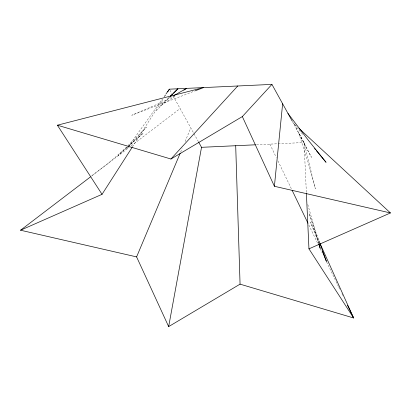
<?xml version="1.0" encoding="UTF-8"?>
<svg xmlns="http://www.w3.org/2000/svg" width="411" height="411" viewBox="0 0 411 411"><rect width="100%" height="100%" fill="white"/><g stroke="black" fill="none" stroke-linecap="round" stroke-linejoin="round"><path stroke-width="0.31" stroke-dasharray="2.06 1.54" d="M180.619 152.193L182.109 148.643M185.094 141.543L190.812 127.939M132.44 146.876L163.182 98.887M164.564 96.729L165.946 94.571M127.991 147.097L126.871 148.664L128.145 147.266M128.366 146.578L162.314 99.092M164.179 96.482L165.669 94.396M128.571 146.799L146.388 127.22L128.381 145.222M156.175 110.847L169.949 96.888M126.578 147.02L118.024 155.574L127.564 147.092M168.87 97.505L159.797 106.228L174.973 96.082M128.042 146.665L143.305 133.097L127.924 146.342M127.441 146.753L109.177 162.484L91.35 176.108M91.406 176.191L129.131 147.431M131.171 145.874L180.105 108.561M172.204 96.57L163.414 101.609L131.792 115.234L194.603 91.042M256.582 144.749L304.048 142.535L315.35 188.783L308.363 163.234L298.694 132.84L311.446 157.356L296.018 127.996M294.754 124.461L293.341 123.151L303.565 135.383M295.226 124.898L296.639 126.203M292.313 121.291L304.048 142.535L306.354 192.487M170.01 90.286L171.87 93.651M173.072 95.825L198.431 141.728M269.873 144.127L276.269 157.413M277.939 160.876L291.574 189.178M308.82 224.987L318.001 244.047M320.226 248.665L322.173 252.708M326.627 261.951L338.587 286.786M338.864 287.361L339.702 289.097M341.926 293.716L342.759 295.447M319.912 243.23L310.433 222.212L318.921 243.019M319.727 242.819L309.123 213.371L318.674 243.559M307.813 204.529L318.808 243.451"/><path stroke-width="0.62" d="M180.121 153.375L136.601 256.896L168.659 326.606L240.065 284.15L353.609 317.975L308.959 248.845L390.45 212.955L274.399 186.281L282.634 103.772M168.659 326.606L201.524 147.318L198.739 142.288M136.601 256.896L20.55 230.222L102.041 194.331L132.09 147.415M167.673 91.874L169.399 89.177L271.928 84.394L292.118 120.937M166.044 93.872L169.399 89.177M102.041 194.331L57.391 125.201L170.935 159.021L237.753 85.986M170.935 159.021L242.341 116.57L271.928 84.394M170.39 96.436L172.615 94.186M173.504 93.282L177.942 88.781L170.231 96.195M20.55 230.222L90.389 176.971M183.871 90.132L186.486 88.38L173.853 95.624M195.199 90.81L203.579 87.584L57.391 125.201M201.524 147.318L255.349 144.806M298.997 128.386L390.45 212.955M314.6 148.597L315.422 149.573M316.239 150.554L326.051 162.299L308.358 140.3L287.988 113.462M292.129 190.334L307.983 223.255M347.49 305.265L353.609 317.975L319.912 243.23M242.341 116.57L274.399 186.281M322.316 251.342L326.442 261.453L319.948 243.42M318.864 244.165L320.205 248.388L318.982 244.067M306.385 193.129L308.959 248.845M235.698 145.725L240.065 284.15"/></g></svg>
